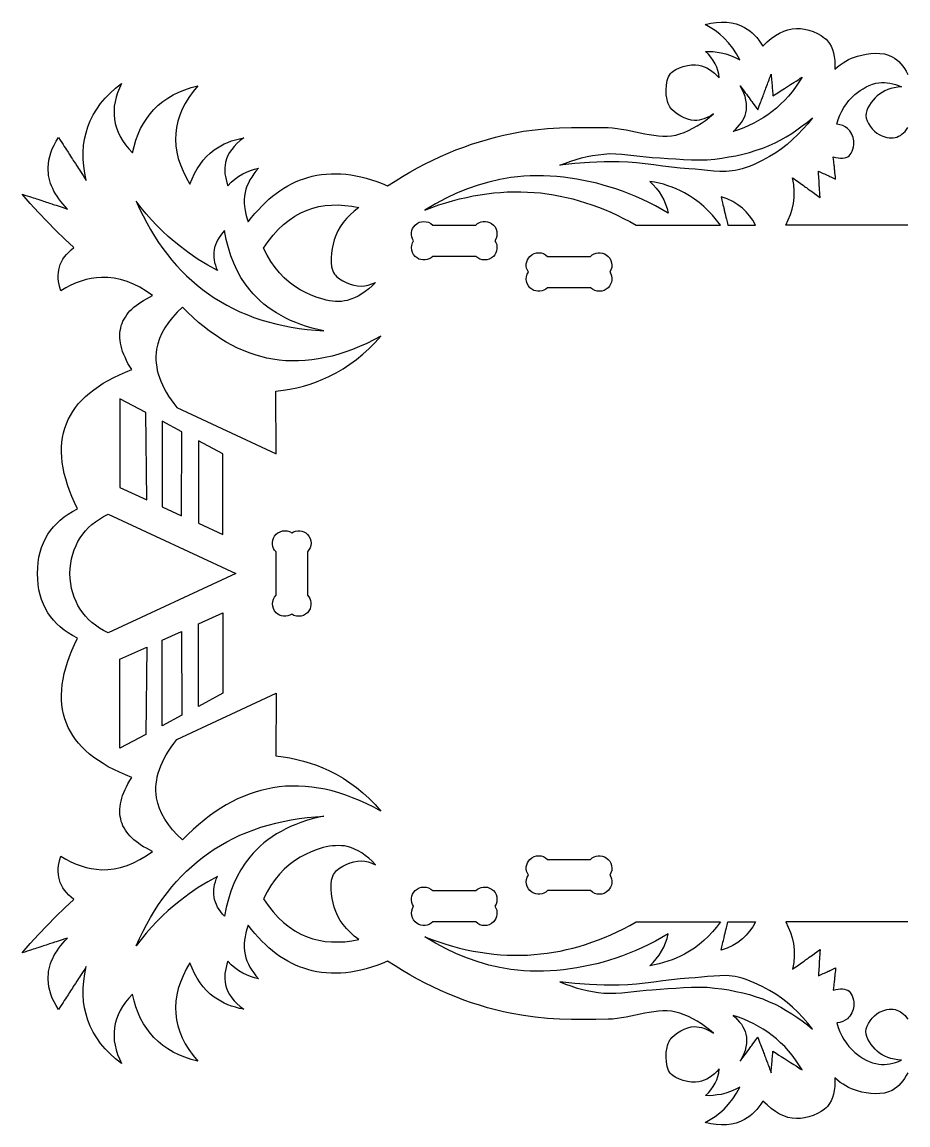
# Model space of a CAD drawing. Header units: millimetres. Extents: x 189 to 581, y 67 to 416.
# Drawn here: x 303.4 to 388.2, y 188.2 to 293.8 of the extents above; entities that cross this region are included whole.
import ezdxf

# ---------------------------------------------------------------- set-up
doc = ezdxf.new("R2010")
doc.units = ezdxf.units.MM
doc.layers.get('0').update_dxf_attribs({"linetype": 'CONTINUOUS', "true_color": 0xffffff})

msp = doc.modelspace()

# ---------------------------------------------------------------- linework, layer by layer
at = {"linetype": 'CONTINUOUS', "true_color": 0xffffff}
for points in [[(388.22, 193.16), (388.06, 192.88), (387.9, 192.61), (387.73, 192.37), (387.54, 192.15), (387.35, 191.95), (387.15, 191.77), (386.93, 191.61), (386.71, 191.47), (386.36, 191.32), (385.96, 191.21), (385.54, 191.16), (385.1, 191.14), (384.66, 191.17), (384.22, 191.23), (383.79, 191.31), (383.39, 191.42), (383.1, 191.51), (382.82, 191.62), (382.54, 191.75), (382.27, 191.9), (382, 192.06), (381.74, 192.24), (381.48, 192.44), (381.22, 192.66), (381.23, 192.23), (381.21, 191.83), (381.16, 191.46), (381.08, 191.1), (380.98, 190.78), (380.85, 190.47), (380.69, 190.2), (380.5, 189.94), (380.38, 189.81), (380.24, 189.68), (379.92, 189.45), (379.55, 189.24), (379.15, 189.07), (378.74, 188.93), (378.32, 188.83), (377.92, 188.78), (377.54, 188.76), (377.13, 188.8), (376.72, 188.88), (376.32, 189.02), (375.92, 189.2), (375.52, 189.44), (375.12, 189.73), (374.73, 190.07), (374.33, 190.45), (374.14, 190.16), (373.95, 189.89), (373.74, 189.64), (373.52, 189.41), (373.3, 189.2), (373.06, 189), (372.82, 188.83), (372.57, 188.68), (372.17, 188.48), (371.75, 188.33), (371.3, 188.23), (370.84, 188.17), (370.36, 188.16), (369.85, 188.19), (369.33, 188.26), (368.78, 188.39), (369.28, 188.67), (369.75, 188.98), (370.2, 189.31), (370.61, 189.68), (371.04, 190.15), (371.43, 190.65), (371.79, 191.19), (372.1, 191.77), (371.67, 191.55), (371.22, 191.36), (370.77, 191.21), (370.31, 191.09), (369.94, 191.03), (369.57, 190.98), (369.2, 190.96), (368.81, 190.97), (369.1, 191.24), (369.35, 191.53), (369.57, 191.83), (369.76, 192.16), (369.9, 192.47), (370.01, 192.81), (370.09, 193.15), (370.14, 193.52), (369.91, 193.27), (369.68, 193.05), (369.44, 192.86), (369.2, 192.7), (368.95, 192.56), (368.71, 192.44), (368.45, 192.36), (368.2, 192.29), (367.86, 192.26), (367.48, 192.27), (367.09, 192.32), (366.7, 192.41), (366.33, 192.54), (365.99, 192.7), (365.83, 192.79), (365.7, 192.89), (365.58, 192.99), (365.47, 193.1), (365.38, 193.23), (365.29, 193.39), (365.22, 193.57), (365.16, 193.77), (365.08, 194.2), (365.05, 194.66), (365.07, 195.12), (365.14, 195.57), (365.19, 195.78), (365.26, 195.97), (365.33, 196.14), (365.42, 196.3), (365.51, 196.42), (365.61, 196.54), (365.85, 196.77), (366.13, 196.98), (366.45, 197.18), (366.78, 197.34), (367.12, 197.47), (367.45, 197.55), (367.77, 197.58), (367.99, 197.57), (368.22, 197.54), (368.44, 197.49), (368.67, 197.42), (368.9, 197.33), (369.13, 197.22), (369.36, 197.09), (369.59, 196.94), (369.21, 197.27), (368.82, 197.57), (368.43, 197.85), (368.02, 198.11), (367.62, 198.34), (367.2, 198.54), (366.79, 198.72), (366.36, 198.88), (365.97, 198.98), (365.56, 199.05), (365.15, 199.08), (364.73, 199.08), (364.31, 199.06), (363.87, 199.01), (363.44, 198.94), (363, 198.86), (362.12, 198.67), (361.24, 198.49), (360.79, 198.41), (360.36, 198.35), (359.92, 198.3), (359.49, 198.28), (358.33, 198.25), (357.17, 198.25), (356, 198.26), (354.84, 198.3), (353.68, 198.37), (352.52, 198.48), (351.38, 198.63), (350.26, 198.83), (349.48, 199), (348.71, 199.19), (347.94, 199.39), (347.18, 199.62), (346.42, 199.87), (345.66, 200.13), (344.91, 200.42), (344.17, 200.72), (343.43, 201.05), (342.69, 201.39), (341.96, 201.75), (341.24, 202.13), (340.51, 202.53), (339.8, 202.95), (339.08, 203.39), (338.37, 203.85), (337.85, 203.64), (337.33, 203.45), (336.82, 203.27), (336.32, 203.13), (335.82, 203), (335.32, 202.89), (334.84, 202.81), (334.36, 202.75), (333.88, 202.71), (333.41, 202.69), (332.95, 202.7), (332.49, 202.72), (332.04, 202.77), (331.59, 202.84), (331.15, 202.93), (330.72, 203.05), (330.33, 203.17), (329.94, 203.31), (329.55, 203.48), (329.17, 203.66), (328.8, 203.86), (328.43, 204.08), (328.06, 204.31), (327.7, 204.57), (327.35, 204.84), (327, 205.14), (326.66, 205.45), (326.32, 205.78), (325.99, 206.13), (325.66, 206.5), (325.34, 206.89), (325.02, 207.29), (324.89, 206.92), (324.79, 206.56), (324.71, 206.2), (324.66, 205.85), (324.63, 205.5), (324.64, 205.16), (324.67, 204.82), (324.72, 204.49), (324.8, 204.18), (324.9, 203.88), (325.03, 203.58), (325.18, 203.29), (325.35, 203), (325.54, 202.72), (325.76, 202.44), (326.01, 202.17), (325.61, 202.26), (325.23, 202.38), (324.86, 202.53), (324.51, 202.7), (324.12, 202.93), (323.75, 203.2), (323.4, 203.51), (323.07, 203.85), (322.97, 203.55), (322.89, 203.25), (322.83, 202.96), (322.79, 202.68), (322.78, 202.4), (322.78, 202.13), (322.81, 201.86), (322.85, 201.6), (322.95, 201.28), (323.07, 200.96), (323.24, 200.65), (323.44, 200.35), (323.67, 200.06), (323.94, 199.78), (324.25, 199.51), (324.59, 199.25), (324.19, 199.33), (323.8, 199.43), (323.42, 199.55), (323.06, 199.68), (322.71, 199.84), (322.38, 200.01), (322.06, 200.2), (321.76, 200.4), (321.38, 200.7), (321.03, 201.04), (320.7, 201.4), (320.4, 201.79), (320.12, 202.22), (319.87, 202.68), (319.64, 203.17), (319.44, 203.69), (319.08, 203.07), (318.77, 202.45), (318.52, 201.83), (318.32, 201.22), (318.18, 200.62), (318.09, 200.02), (318.05, 199.42), (318.07, 198.83), (318.15, 198.24), (318.28, 197.66), (318.46, 197.08), (318.7, 196.51), (318.99, 195.94), (319.33, 195.38), (319.73, 194.82), (320.18, 194.26), (319.54, 194.43), (318.94, 194.64), (318.37, 194.87), (317.83, 195.14), (317.32, 195.44), (316.84, 195.77), (316.4, 196.14), (315.99, 196.53), (315.62, 196.95), (315.29, 197.39), (314.98, 197.86), (314.71, 198.37), (314.47, 198.9), (314.26, 199.47), (314.08, 200.06), (313.93, 200.69), (313.57, 200.3), (313.26, 199.91), (312.98, 199.52), (312.75, 199.12), (312.55, 198.71), (312.39, 198.3), (312.27, 197.88), (312.2, 197.46), (312.16, 197.05), (312.16, 196.63), (312.19, 196.21), (312.26, 195.79), (312.36, 195.36), (312.5, 194.92), (312.68, 194.48), (312.89, 194.03), (312.31, 194.49), (311.79, 194.97), (311.31, 195.46), (310.88, 195.97), (310.51, 196.5), (310.17, 197.04), (309.89, 197.61), (309.66, 198.19), (309.48, 198.77), (309.34, 199.37), (309.25, 199.99), (309.21, 200.63), (309.21, 201.28), (309.26, 201.95), (309.36, 202.64), (309.5, 203.34), (309.35, 203.09), (309.2, 202.87), (309.07, 202.67), (308.95, 202.49), (308.85, 202.32), (308.75, 202.18), (308.67, 202.04), (308.59, 201.92), (308.46, 201.72), (308.35, 201.56), (308.26, 201.41), (308.18, 201.28), (308.09, 201.15), (308, 201.01), (307.89, 200.84), (307.76, 200.64), (307.69, 200.52), (307.6, 200.39), (307.51, 200.24), (307.4, 200.08), (307.28, 199.89), (307.15, 199.69), (307.01, 199.47), (306.85, 199.22), (306.62, 199.59), (306.42, 199.95), (306.25, 200.32), (306.12, 200.68), (306, 201.04), (305.92, 201.4), (305.87, 201.75), (305.85, 202.11), (305.85, 202.36), (305.87, 202.61), (305.9, 202.87), (305.95, 203.12), (306.01, 203.37), (306.09, 203.62), (306.18, 203.87), (306.29, 204.11), (306.41, 204.36), (306.55, 204.61), (306.71, 204.85), (306.87, 205.1), (307.06, 205.34), (307.25, 205.59), (307.47, 205.83), (307.7, 206.07), (307.44, 205.99), (307.2, 205.91), (306.99, 205.84), (306.8, 205.78), (306.62, 205.72), (306.47, 205.67), (306.33, 205.62), (306.2, 205.58), (305.99, 205.51), (305.81, 205.45), (305.66, 205.4), (305.52, 205.36), (305.39, 205.31), (305.24, 205.26), (305.06, 205.21), (304.85, 205.14), (304.72, 205.09), (304.58, 205.05), (304.42, 205), (304.25, 204.94), (304.06, 204.88), (303.85, 204.81), (303.61, 204.73), (303.35, 204.65), (304.13, 205.54), (304.93, 206.42), (305.75, 207.28), (306.58, 208.12), (307.44, 208.95), (308.31, 209.76), (308.05, 209.97), (307.82, 210.19), (307.61, 210.42), (307.42, 210.65), (307.26, 210.89), (307.13, 211.13), (307.01, 211.39), (306.93, 211.65), (306.86, 211.91), (306.83, 212.17), (306.81, 212.45), (306.82, 212.73), (306.85, 213.01), (306.9, 213.31), (306.97, 213.61), (307.07, 213.92), (307.56, 213.63), (308.04, 213.37), (308.53, 213.16), (309.01, 212.98), (309.5, 212.83), (309.98, 212.73), (310.47, 212.66), (310.95, 212.62), (311.57, 212.63), (312.18, 212.7), (312.79, 212.83), (313.41, 213.02), (314.02, 213.27), (314.63, 213.58), (315.24, 213.94), (315.85, 214.37), (315.55, 214.52), (315.27, 214.67), (315, 214.82), (314.74, 214.98), (314.5, 215.15), (314.28, 215.32), (314.07, 215.49), (313.87, 215.67), (313.69, 215.85), (313.53, 216.04), (313.38, 216.23), (313.25, 216.42), (313.13, 216.62), (313.02, 216.83), (312.93, 217.04), (312.86, 217.25), (312.8, 217.48), (312.76, 217.71), (312.73, 217.94), (312.72, 218.19), (312.72, 218.43), (312.74, 218.68), (312.78, 218.94), (312.84, 219.2), (312.91, 219.46), (312.99, 219.73), (313.1, 220.01), (313.22, 220.29), (313.35, 220.57), (313.5, 220.86), (313.67, 221.16), (313.86, 221.46), (313.25, 221.7), (312.68, 221.95), (312.13, 222.22), (311.61, 222.49), (311.12, 222.78), (310.66, 223.07), (310.22, 223.38), (309.82, 223.7), (309.44, 224.03), (309.09, 224.38), (308.77, 224.73), (308.48, 225.09), (308.22, 225.47), (307.98, 225.86), (307.78, 226.25), (307.6, 226.66), (307.45, 227.09), (307.33, 227.52), (307.23, 227.97), (307.17, 228.43), (307.13, 228.89), (307.13, 229.38), (307.15, 229.87), (307.2, 230.37), (307.28, 230.88), (307.39, 231.41), (307.53, 231.95), (307.7, 232.5), (307.89, 233.06), (308.12, 233.63), (308.37, 234.21), (308.65, 234.8), (308.2, 235.05), (307.77, 235.31), (307.38, 235.58), (307.01, 235.88), (306.67, 236.19), (306.36, 236.52), (306.08, 236.87), (305.83, 237.24), (305.59, 237.64), (305.39, 238.06), (305.22, 238.51), (305.08, 238.97), (304.97, 239.45), (304.89, 239.94), (304.85, 240.46), (304.83, 241), (304.85, 241.54), (304.89, 242.06), (304.97, 242.56), (305.08, 243.04), (305.22, 243.5), (305.39, 243.94), (305.59, 244.36), (305.83, 244.76), (306.08, 245.13), (306.36, 245.48), (306.67, 245.81), (307.01, 246.13), (307.38, 246.42), (307.77, 246.7), (308.2, 246.96), (308.65, 247.2), (308.37, 247.8), (308.12, 248.38), (307.89, 248.95), (307.7, 249.51), (307.53, 250.06), (307.39, 250.59), (307.28, 251.12), (307.2, 251.63), (307.15, 252.14), (307.13, 252.63), (307.13, 253.11), (307.17, 253.58), (307.23, 254.04), (307.33, 254.48), (307.45, 254.92), (307.6, 255.34), (307.78, 255.75), (307.98, 256.15), (308.22, 256.54), (308.48, 256.91), (308.77, 257.28), (309.09, 257.63), (309.44, 257.97), (309.82, 258.3), (310.22, 258.62), (310.66, 258.93), (311.12, 259.23), (311.61, 259.51), (312.13, 259.79), (312.68, 260.05), (313.25, 260.31), (313.86, 260.55), (313.67, 260.85), (313.5, 261.14), (313.35, 261.43), (313.22, 261.72), (313.1, 262), (312.99, 262.27), (312.91, 262.54), (312.84, 262.81), (312.78, 263.07), (312.74, 263.32), (312.72, 263.57), (312.72, 263.82), (312.73, 264.06), (312.76, 264.3), (312.8, 264.53), (312.86, 264.76), (312.93, 264.97), (313.02, 265.18), (313.13, 265.38), (313.25, 265.58), (313.38, 265.78), (313.53, 265.97), (313.69, 266.16), (313.87, 266.34), (314.07, 266.52), (314.28, 266.69), (314.5, 266.86), (314.74, 267.02), (315, 267.18), (315.27, 267.34), (315.55, 267.49), (315.85, 267.64), (315.24, 268.06), (314.63, 268.43), (314.02, 268.74), (313.41, 268.98), (312.79, 269.17), (312.18, 269.3), (311.57, 269.37), (310.95, 269.38), (310.47, 269.35), (309.98, 269.28), (309.5, 269.17), (309.01, 269.03), (308.53, 268.85), (308.04, 268.63), (307.56, 268.38), (307.07, 268.09), (306.97, 268.4), (306.9, 268.7), (306.85, 268.99), (306.82, 269.28), (306.81, 269.56), (306.83, 269.83), (306.86, 270.1), (306.93, 270.36), (307.01, 270.62), (307.13, 270.87), (307.26, 271.12), (307.42, 271.36), (307.61, 271.59), (307.82, 271.81), (308.05, 272.03), (308.31, 272.24), (307.44, 273.05), (306.58, 273.88), (305.75, 274.73), (304.93, 275.59), (304.13, 276.46), (303.35, 277.36), (303.61, 277.27), (303.85, 277.2), (304.06, 277.13), (304.25, 277.06), (304.42, 277.01), (304.58, 276.96), (304.72, 276.91), (304.85, 276.87), (305.06, 276.8), (305.24, 276.74), (305.39, 276.69), (305.52, 276.65), (305.66, 276.6), (305.81, 276.55), (305.99, 276.49), (306.2, 276.42), (306.33, 276.38), (306.47, 276.34), (306.62, 276.29), (306.8, 276.23), (306.99, 276.17), (307.2, 276.1), (307.44, 276.02), (307.7, 275.93), (307.47, 276.18), (307.25, 276.42), (307.06, 276.66), (306.87, 276.91), (306.71, 277.15), (306.55, 277.4), (306.41, 277.64), (306.29, 277.89), (306.18, 278.14), (306.09, 278.39), (306.01, 278.64), (305.95, 278.89), (305.9, 279.14), (305.87, 279.39), (305.85, 279.64), (305.85, 279.9), (305.87, 280.25), (305.92, 280.61), (306, 280.97), (306.12, 281.33), (306.25, 281.69), (306.42, 282.05), (306.62, 282.42), (306.85, 282.78), (307.01, 282.54), (307.15, 282.31), (307.28, 282.11), (307.4, 281.93), (307.51, 281.76), (307.6, 281.62), (307.69, 281.48), (307.76, 281.37), (307.89, 281.16), (308, 281), (308.09, 280.85), (308.18, 280.72), (308.26, 280.59), (308.35, 280.45), (308.46, 280.28), (308.59, 280.08), (308.67, 279.96), (308.75, 279.83), (308.85, 279.68), (308.95, 279.52), (309.07, 279.34), (309.2, 279.13), (309.34, 278.91), (309.5, 278.67), (309.36, 279.37), (309.26, 280.05), (309.21, 280.72), (309.21, 281.38), (309.25, 282.01), (309.34, 282.63), (309.48, 283.23), (309.66, 283.82), (309.89, 284.4), (310.17, 284.96), (310.51, 285.51), (310.88, 286.03), (311.31, 286.55), (311.79, 287.04), (312.31, 287.51), (312.89, 287.97), (312.68, 287.53), (312.5, 287.08), (312.36, 286.65), (312.26, 286.22), (312.19, 285.79), (312.16, 285.37), (312.16, 284.96), (312.2, 284.55), (312.27, 284.13), (312.39, 283.71), (312.55, 283.29), (312.75, 282.89), (312.98, 282.49), (313.26, 282.09), (313.57, 281.7), (313.93, 281.32), (314.08, 281.94), (314.26, 282.54), (314.47, 283.1), (314.71, 283.64), (314.98, 284.14), (315.29, 284.62), (315.62, 285.06), (315.99, 285.47), (316.4, 285.87), (316.84, 286.23), (317.32, 286.56), (317.83, 286.86), (318.37, 287.13), (318.94, 287.37), (319.54, 287.57), (320.18, 287.74), (319.73, 287.19), (319.33, 286.63), (318.99, 286.06), (318.7, 285.5), (318.46, 284.92), (318.28, 284.35), (318.15, 283.76), (318.07, 283.18), (318.05, 282.59), (318.09, 281.99), (318.18, 281.39), (318.32, 280.78), (318.52, 280.17), (318.77, 279.56), (319.08, 278.94), (319.44, 278.32), (319.64, 278.84), (319.87, 279.33), (320.12, 279.79), (320.4, 280.21), (320.7, 280.61), (321.03, 280.97), (321.38, 281.3), (321.76, 281.6), (322.06, 281.81), (322.38, 282), (322.71, 282.17), (323.06, 282.32), (323.42, 282.46), (323.8, 282.57), (324.19, 282.67), (324.59, 282.75), (324.25, 282.49), (323.94, 282.22), (323.67, 281.94), (323.44, 281.65), (323.24, 281.36), (323.07, 281.05), (322.95, 280.73), (322.85, 280.4), (322.81, 280.14), (322.78, 279.87), (322.78, 279.6), (322.79, 279.32), (322.83, 279.04), (322.89, 278.75), (322.97, 278.46), (323.07, 278.16), (323.4, 278.5), (323.75, 278.8), (324.12, 279.07), (324.51, 279.31), (324.86, 279.48), (325.23, 279.63), (325.61, 279.75), (326.01, 279.84), (325.76, 279.57), (325.54, 279.29), (325.35, 279), (325.18, 278.72), (325.03, 278.42), (324.9, 278.13), (324.8, 277.82), (324.72, 277.52), (324.67, 277.18), (324.64, 276.85), (324.63, 276.5), (324.66, 276.16), (324.71, 275.8), (324.79, 275.44), (324.89, 275.08), (325.02, 274.71), (325.34, 275.12), (325.66, 275.5), (325.99, 275.87), (326.32, 276.22), (326.66, 276.55), (327, 276.87), (327.35, 277.16), (327.7, 277.43), (328.06, 277.69), (328.43, 277.93), (328.8, 278.15), (329.17, 278.35), (329.55, 278.53), (329.94, 278.69), (330.33, 278.83), (330.72, 278.96), (331.15, 279.07), (331.59, 279.17), (332.04, 279.24), (332.49, 279.28), (332.95, 279.31), (333.41, 279.31), (333.88, 279.3), (334.36, 279.26), (334.84, 279.2), (335.32, 279.11), (335.82, 279.01), (336.32, 278.88), (336.82, 278.73), (337.33, 278.56), (337.85, 278.37), (338.37, 278.15), (339.08, 278.61), (339.8, 279.05), (340.51, 279.47), (341.24, 279.87), (341.96, 280.25), (342.69, 280.62), (343.43, 280.96), (344.17, 281.28), (344.91, 281.59), (345.66, 281.87), (346.42, 282.14), (347.18, 282.38), (347.94, 282.61), (348.71, 282.82), (349.48, 283.01), (350.26, 283.18), (351.38, 283.38), (352.52, 283.53), (353.68, 283.64), (354.84, 283.71), (356, 283.75), (357.17, 283.76), (358.33, 283.75), (359.49, 283.73), (359.92, 283.71), (360.36, 283.66), (360.79, 283.59), (361.24, 283.51), (362.12, 283.33), (363, 283.15), (363.44, 283.07), (363.87, 283), (364.31, 282.95), (364.73, 282.92), (365.15, 282.92), (365.56, 282.95), (365.97, 283.02), (366.36, 283.13), (366.79, 283.28), (367.2, 283.46), (367.62, 283.67), (368.02, 283.9), (368.43, 284.15), (368.82, 284.43), (369.21, 284.74), (369.59, 285.07), (369.36, 284.91), (369.13, 284.78), (368.9, 284.67), (368.67, 284.58), (368.44, 284.51), (368.22, 284.46), (367.99, 284.43), (367.77, 284.42), (367.45, 284.45), (367.12, 284.54), (366.78, 284.66), (366.45, 284.83), (366.13, 285.02), (365.85, 285.24), (365.61, 285.47), (365.51, 285.59), (365.42, 285.71), (365.33, 285.86), (365.26, 286.04), (365.19, 286.23), (365.14, 286.44), (365.07, 286.88), (365.05, 287.35), (365.08, 287.81), (365.16, 288.24), (365.22, 288.43), (365.29, 288.61), (365.38, 288.77), (365.47, 288.91), (365.58, 289.02), (365.7, 289.12), (365.83, 289.21), (365.99, 289.3), (366.33, 289.46), (366.7, 289.59), (367.09, 289.68), (367.48, 289.74), (367.86, 289.75), (368.2, 289.71), (368.45, 289.65), (368.71, 289.56), (368.95, 289.45), (369.2, 289.31), (369.44, 289.14), (369.68, 288.95), (369.91, 288.73), (370.14, 288.49), (370.09, 288.85), (370.01, 289.2), (369.9, 289.53), (369.76, 289.85), (369.57, 290.17), (369.35, 290.48), (369.1, 290.77), (368.81, 291.04), (369.2, 291.04), (369.57, 291.02), (369.94, 290.98), (370.31, 290.91), (370.77, 290.8), (371.22, 290.65), (371.67, 290.46), (372.1, 290.23), (371.79, 290.82), (371.43, 291.36), (371.04, 291.86), (370.61, 292.32), (370.2, 292.69), (369.75, 293.03), (369.28, 293.34), (368.78, 293.62), (369.33, 293.74), (369.85, 293.82), (370.36, 293.85), (370.84, 293.83), (371.3, 293.78), (371.75, 293.67), (372.17, 293.52), (372.57, 293.33), (372.82, 293.17), (373.06, 293), (373.3, 292.81), (373.52, 292.6), (373.74, 292.36), (373.95, 292.11), (374.14, 291.84), (374.33, 291.55), (374.73, 291.94), (375.12, 292.28), (375.52, 292.56), (375.92, 292.8), (376.32, 292.99), (376.72, 293.12), (377.13, 293.21), (377.54, 293.24), (377.92, 293.23), (378.32, 293.17), (378.74, 293.07), (379.15, 292.94), (379.55, 292.76), (379.92, 292.56), (380.24, 292.32), (380.38, 292.2), (380.5, 292.06), (380.69, 291.81), (380.85, 291.53), (380.98, 291.23), (381.08, 290.9), (381.16, 290.55), (381.21, 290.17), (381.23, 289.77), (381.22, 289.35), (381.48, 289.56), (381.74, 289.76), (382, 289.94), (382.27, 290.11), (382.54, 290.25), (382.82, 290.38), (383.1, 290.49), (383.39, 290.59), (383.79, 290.69), (384.22, 290.78), (384.66, 290.84), (385.1, 290.86), (385.54, 290.85), (385.96, 290.79), (386.36, 290.69), (386.71, 290.53), (386.93, 290.39), (387.15, 290.24), (387.35, 290.06), (387.54, 289.86), (387.73, 289.63), (387.9, 289.39), (388.06, 289.13), (388.22, 288.84)], [(372.16, 287.73), (372.35, 287.47), (372.51, 287.26), (372.64, 287.08), (372.74, 286.94), (372.82, 286.83), (372.89, 286.74), (373, 286.58), (373.11, 286.43), (373.18, 286.34), (373.26, 286.23), (373.36, 286.08), (373.49, 285.91), (373.64, 285.7), (373.83, 285.43), (373.91, 285.64), (373.98, 285.82), (374.04, 285.99), (374.1, 286.14), (374.15, 286.28), (374.2, 286.4), (374.27, 286.61), (374.34, 286.78), (374.39, 286.92), (374.43, 287.04), (374.47, 287.15), (374.51, 287.26), (374.56, 287.38), (374.61, 287.52), (374.67, 287.69), (374.75, 287.9), (374.8, 288.02), (374.85, 288.16), (374.91, 288.31), (374.97, 288.48), (375.04, 288.66), (375.11, 288.87), (375.13, 288.63), (375.15, 288.43), (375.16, 288.27), (375.17, 288.15), (375.18, 288.04), (375.19, 287.96), (375.2, 287.82), (375.21, 287.68), (375.21, 287.59), (375.22, 287.49), (375.23, 287.36), (375.25, 287.2), (375.26, 287.01), (375.28, 286.77), (375.45, 286.88), (375.6, 286.97), (375.86, 287.14), (376.07, 287.28), (376.24, 287.39), (376.38, 287.48), (376.49, 287.55), (376.59, 287.61), (376.68, 287.67), (376.77, 287.73), (376.87, 287.79), (376.98, 287.86), (377.12, 287.95), (377.29, 288.06), (377.5, 288.2), (377.76, 288.36), (377.91, 288.46), (378.08, 288.57), (377.78, 288.08), (377.46, 287.62), (377.13, 287.17), (376.77, 286.75), (376.41, 286.35), (376.02, 285.97), (375.62, 285.61), (375.21, 285.27), (374.79, 284.96), (374.36, 284.67), (373.91, 284.41), (373.45, 284.16), (372.98, 283.93), (372.49, 283.72), (371.98, 283.53), (371.46, 283.36), (371.69, 283.56), (371.9, 283.77), (372.09, 283.99), (372.26, 284.21), (372.4, 284.44), (372.52, 284.66), (372.61, 284.9), (372.68, 285.14), (372.74, 285.44), (372.76, 285.74), (372.75, 286.06), (372.7, 286.38), (372.62, 286.71), (372.5, 287.04), (372.35, 287.38), (372.16, 287.73), (372.16, 287.73), (372.16, 287.73)], [(388.22, 274.39), (376.51, 274.39), (376.76, 274.9), (376.97, 275.41), (377.13, 275.93), (377.24, 276.45), (377.31, 277.05), (377.33, 277.67), (377.28, 278.29), (377.17, 278.92), (377.33, 278.81), (377.47, 278.71), (377.72, 278.53), (377.92, 278.39), (378.08, 278.27), (378.21, 278.18), (378.31, 278.1), (378.4, 278.04), (378.49, 277.98), (378.57, 277.92), (378.66, 277.85), (378.77, 277.77), (378.9, 277.68), (379.06, 277.57), (379.26, 277.42), (379.5, 277.25), (379.64, 277.14), (379.8, 277.03), (379.78, 277.32), (379.77, 277.56), (379.76, 277.75), (379.75, 277.9), (379.74, 278.03), (379.73, 278.13), (379.72, 278.3), (379.71, 278.47), (379.71, 278.57), (379.7, 278.69), (379.69, 278.85), (379.68, 279.04), (379.66, 279.28), (379.64, 279.57), (379.83, 279.48), (379.98, 279.41), (380.11, 279.35), (380.21, 279.3), (380.29, 279.26), (380.36, 279.23), (380.47, 279.18), (380.58, 279.13), (380.64, 279.1), (380.73, 279.06), (380.83, 279.01), (380.95, 278.95), (381.1, 278.88), (381.29, 278.79), (381.27, 279.03), (381.25, 279.23), (381.23, 279.39), (381.22, 279.52), (381.2, 279.63), (381.19, 279.72), (381.18, 279.86), (381.17, 280), (381.16, 280.09), (381.15, 280.19), (381.13, 280.32), (381.11, 280.48), (381.09, 280.68), (381.07, 280.93), (381.32, 280.87), (381.55, 280.83), (381.76, 280.81), (381.96, 280.81), (382.14, 280.84), (382.3, 280.88), (382.45, 280.95), (382.58, 281.04), (382.69, 281.15), (382.79, 281.3), (382.88, 281.48), (382.94, 281.67), (382.99, 281.88), (383.02, 282.08), (383.03, 282.28), (383.03, 282.46), (383, 282.62), (382.96, 282.79), (382.9, 282.95), (382.83, 283.12), (382.75, 283.27), (382.65, 283.42), (382.54, 283.55), (382.43, 283.66), (382.21, 283.81), (381.97, 283.93), (381.7, 284.01), (381.4, 284.06), (381.54, 284.5), (381.7, 284.92), (381.89, 285.31), (382.09, 285.67), (382.32, 286.01), (382.57, 286.33), (382.84, 286.63), (383.13, 286.9), (383.38, 287.09), (383.64, 287.28), (383.92, 287.46), (384.21, 287.63), (384.51, 287.77), (384.82, 287.89), (385.13, 287.98), (385.43, 288.03), (385.69, 288.05), (385.96, 288.05), (386.22, 288.03), (386.49, 287.99), (386.77, 287.93), (387.04, 287.85), (387.32, 287.76), (387.6, 287.64), (387.24, 287.61), (386.91, 287.55), (386.59, 287.47), (386.29, 287.38), (386, 287.26), (385.74, 287.11), (385.49, 286.95), (385.26, 286.77), (385.07, 286.58), (384.88, 286.37), (384.7, 286.14), (384.53, 285.89), (384.39, 285.63), (384.28, 285.38), (384.21, 285.13), (384.19, 284.89), (384.22, 284.65), (384.31, 284.39), (384.44, 284.12), (384.61, 283.86), (384.8, 283.62), (385.01, 283.4), (385.24, 283.21), (385.47, 283.06), (385.64, 282.98), (385.82, 282.9), (386.01, 282.84), (386.21, 282.79), (386.42, 282.76), (386.62, 282.74), (386.81, 282.75), (386.99, 282.78), (387.16, 282.83), (387.32, 282.9), (387.49, 282.99), (387.64, 283.1), (387.79, 283.23), (387.94, 283.37), (388.08, 283.54), (388.22, 283.73)], [(379.08, 284.68), (378.63, 284.11), (378.16, 283.57), (377.68, 283.06), (377.17, 282.58), (376.65, 282.13), (376.11, 281.71), (375.55, 281.32), (374.96, 280.96), (374.24, 280.57), (373.49, 280.21), (373.11, 280.05), (372.72, 279.91), (372.33, 279.78), (371.94, 279.68), (371.66, 279.62), (371.38, 279.58), (370.8, 279.54), (370.21, 279.54), (369.62, 279.57), (369.03, 279.63), (368.43, 279.69), (367.83, 279.75), (367.24, 279.79), (366.4, 279.85), (365.57, 279.94), (364.73, 280.04), (363.89, 280.16), (363.05, 280.26), (362.22, 280.36), (361.38, 280.42), (360.54, 280.46), (359.13, 280.45), (357.71, 280.4), (356.3, 280.29), (354.88, 280.14), (355.4, 280.34), (355.92, 280.53), (356.44, 280.69), (356.96, 280.83), (357.49, 280.96), (358.01, 281.06), (358.54, 281.14), (359.07, 281.2), (359.65, 281.24), (360.22, 281.23), (360.8, 281.19), (361.39, 281.13), (362.55, 280.99), (363.14, 280.93), (363.72, 280.88), (364.47, 280.84), (365.22, 280.78), (365.98, 280.73), (366.73, 280.68), (367.49, 280.65), (368.24, 280.64), (368.99, 280.66), (369.73, 280.72), (370.39, 280.81), (371.06, 280.92), (371.72, 281.04), (372.39, 281.19), (373.04, 281.36), (373.69, 281.56), (374.32, 281.78), (374.94, 282.03), (375.49, 282.29), (376.03, 282.56), (376.56, 282.86), (377.08, 283.18), (377.59, 283.52), (378.1, 283.89), (378.59, 284.27), (379.08, 284.68), (379.08, 284.68), (379.08, 284.68)], [(363.49, 278.58), (363.82, 278.26), (364.11, 277.92), (364.38, 277.57), (364.61, 277.19), (364.82, 276.8), (365, 276.39), (365.14, 275.97), (365.26, 275.52), (364.65, 275.89), (364.03, 276.23), (363.41, 276.55), (362.78, 276.85), (362.15, 277.14), (361.51, 277.4), (360.87, 277.64), (360.22, 277.87), (359.02, 278.23), (358.4, 278.4), (357.78, 278.54), (357.15, 278.68), (356.51, 278.79), (355.87, 278.89), (355.23, 278.98), (354.59, 279.04), (353.95, 279.09), (353.31, 279.12), (352.68, 279.12), (352.04, 279.11), (351.42, 279.08), (350.8, 279.02), (350.18, 278.95), (349.13, 278.76), (348.08, 278.52), (347.04, 278.22), (346.01, 277.86), (344.98, 277.44), (343.97, 276.96), (342.96, 276.43), (341.95, 275.83), (342.62, 276.08), (343.28, 276.32), (343.94, 276.53), (344.6, 276.72), (345.26, 276.9), (345.92, 277.05), (346.58, 277.19), (347.23, 277.3), (347.88, 277.4), (348.54, 277.48), (349.19, 277.53), (349.83, 277.57), (350.48, 277.59), (351.13, 277.59), (351.77, 277.56), (352.41, 277.52), (353.03, 277.47), (353.65, 277.39), (354.27, 277.29), (354.89, 277.18), (355.5, 277.05), (356.12, 276.9), (356.73, 276.73), (357.34, 276.54), (357.95, 276.34), (358.56, 276.12), (359.16, 275.88), (359.77, 275.62), (360.37, 275.34), (360.98, 275.04), (361.58, 274.73), (362.18, 274.39), (370.25, 274.39), (369.88, 274.88), (369.49, 275.34), (369.08, 275.77), (368.66, 276.17), (368.22, 276.55), (367.77, 276.89), (367.29, 277.2), (366.8, 277.49), (366.42, 277.68), (366.03, 277.86), (365.63, 278.02), (365.22, 278.17), (364.8, 278.3), (364.38, 278.41), (363.94, 278.51), (363.49, 278.58), (363.49, 278.58), (363.49, 278.58)], [(370.32, 277.1), (370.36, 276.94), (370.39, 276.79), (370.45, 276.54), (370.5, 276.33), (370.54, 276.17), (370.57, 276.03), (370.6, 275.92), (370.62, 275.83), (370.64, 275.74), (370.66, 275.66), (370.68, 275.57), (370.71, 275.46), (370.74, 275.32), (370.78, 275.16), (370.83, 274.95), (370.89, 274.7), (370.93, 274.55), (370.96, 274.39), (373.61, 274.39), (373.35, 274.85), (373.05, 275.28), (372.73, 275.66), (372.37, 276.01), (371.92, 276.35), (371.43, 276.65), (370.89, 276.9), (370.32, 277.1), (370.32, 277.1), (370.32, 277.1)], [(322.76, 273.86), (322.56, 273.64), (322.38, 273.42), (322.22, 273.19), (322.08, 272.96), (321.97, 272.73), (321.87, 272.5), (321.8, 272.26), (321.75, 272.01), (321.72, 271.78), (321.71, 271.54), (321.72, 271.29), (321.75, 271.05), (321.8, 270.8), (321.87, 270.54), (321.96, 270.29), (322.07, 270.03), (321.14, 270.55), (320.23, 271.11), (319.36, 271.7), (318.52, 272.33), (317.93, 272.81), (317.36, 273.31), (316.81, 273.82), (316.27, 274.35), (315.75, 274.9), (315.24, 275.47), (314.75, 276.06), (314.27, 276.67), (314.6, 275.96), (314.94, 275.27), (315.29, 274.61), (315.66, 273.96), (316.04, 273.33), (316.43, 272.73), (316.84, 272.14), (317.27, 271.58), (317.71, 271.03), (318.16, 270.51), (318.63, 270.01), (319.12, 269.53), (319.61, 269.07), (320.13, 268.63), (320.65, 268.21), (321.2, 267.81), (321.77, 267.42), (322.36, 267.06), (322.97, 266.71), (323.59, 266.39), (324.23, 266.09), (324.88, 265.81), (325.55, 265.55), (326.24, 265.32), (326.94, 265.11), (327.65, 264.92), (328.38, 264.76), (329.13, 264.61), (329.89, 264.49), (330.67, 264.39), (331.46, 264.31), (332.27, 264.26), (331.7, 264.39), (331.14, 264.53), (330.6, 264.69), (330.07, 264.86), (329.57, 265.05), (329.08, 265.26), (328.61, 265.48), (328.16, 265.72), (327.72, 265.97), (327.3, 266.24), (326.9, 266.52), (326.52, 266.82), (326.15, 267.14), (325.81, 267.47), (325.48, 267.82), (325.16, 268.18), (324.72, 268.76), (324.32, 269.38), (323.96, 270.04), (323.64, 270.73), (323.36, 271.46), (323.12, 272.22), (322.92, 273.02), (322.76, 273.86), (322.76, 273.86), (322.76, 273.86)], [(337.2, 268.9), (336.88, 268.58), (336.56, 268.28), (336.23, 268.02), (335.89, 267.79), (335.55, 267.59), (335.21, 267.42), (334.86, 267.28), (334.5, 267.17), (334.24, 267.12), (333.96, 267.08), (333.68, 267.07), (333.39, 267.08), (333.1, 267.11), (332.8, 267.15), (332.5, 267.21), (332.2, 267.28), (331.61, 267.46), (331.04, 267.68), (330.49, 267.93), (329.98, 268.2), (329.45, 268.53), (328.94, 268.91), (328.47, 269.34), (328.02, 269.81), (327.59, 270.33), (327.2, 270.9), (326.83, 271.51), (326.49, 272.17), (326.93, 272.82), (327.4, 273.42), (327.88, 273.96), (328.39, 274.44), (328.93, 274.87), (329.48, 275.24), (330.06, 275.56), (330.66, 275.82), (331.21, 276.01), (331.79, 276.16), (332.38, 276.26), (333, 276.31), (333.63, 276.32), (334.27, 276.28), (334.94, 276.21), (335.62, 276.08), (335.18, 275.74), (334.79, 275.39), (334.43, 275.02), (334.11, 274.64), (333.83, 274.24), (333.6, 273.83), (333.41, 273.41), (333.25, 272.97), (333.15, 272.58), (333.06, 272.15), (332.99, 271.7), (332.96, 271.25), (332.96, 270.8), (333.01, 270.39), (333.06, 270.2), (333.12, 270.02), (333.19, 269.85), (333.29, 269.7), (333.38, 269.58), (333.49, 269.47), (333.76, 269.25), (334.07, 269.05), (334.41, 268.88), (334.77, 268.73), (335.14, 268.63), (335.5, 268.56), (335.85, 268.55), (336.18, 268.58), (336.52, 268.65), (336.85, 268.76), (337.2, 268.9), (337.2, 268.9), (337.2, 268.9)], [(340.85, 272.89), (340.75, 273.08), (340.69, 273.27), (340.66, 273.47), (340.66, 273.67), (340.7, 273.87), (340.77, 274.06), (340.87, 274.23), (341, 274.39), (341.19, 274.55), (341.4, 274.66), (341.62, 274.72), (341.85, 274.74), (342.07, 274.72), (342.29, 274.66), (342.5, 274.55), (342.69, 274.39), (346.82, 274.39), (346.98, 274.53), (347.16, 274.63), (347.35, 274.7), (347.54, 274.74), (347.74, 274.74), (347.94, 274.71), (348.14, 274.64), (348.32, 274.54), (348.51, 274.39), (348.66, 274.21), (348.76, 274.01), (348.83, 273.79), (348.85, 273.56), (348.83, 273.33), (348.77, 273.11), (348.65, 272.89), (348.75, 272.71), (348.82, 272.52), (348.85, 272.32), (348.85, 272.12), (348.81, 271.92), (348.74, 271.73), (348.64, 271.55), (348.5, 271.39), (348.32, 271.24), (348.11, 271.13), (347.89, 271.07), (347.66, 271.05), (347.44, 271.07), (347.21, 271.13), (347.01, 271.24), (346.82, 271.39), (342.69, 271.39), (342.53, 271.26), (342.35, 271.16), (342.16, 271.09), (341.96, 271.05), (341.76, 271.05), (341.56, 271.08), (341.37, 271.14), (341.19, 271.24), (341, 271.39), (340.85, 271.58), (340.75, 271.78), (340.68, 272), (340.66, 272.23), (340.68, 272.45), (340.74, 272.68), (340.85, 272.89), (340.85, 272.89), (340.85, 272.89)], [(351.86, 269.89), (351.76, 270.08), (351.69, 270.27), (351.66, 270.47), (351.66, 270.67), (351.7, 270.87), (351.77, 271.06), (351.87, 271.23), (352.01, 271.39), (352.19, 271.55), (352.4, 271.66), (352.62, 271.72), (352.85, 271.74), (353.08, 271.72), (353.3, 271.66), (353.5, 271.55), (353.69, 271.39), (357.82, 271.39), (357.98, 271.53), (358.16, 271.63), (358.35, 271.7), (358.55, 271.74), (358.75, 271.74), (358.95, 271.71), (359.14, 271.64), (359.32, 271.54), (359.51, 271.39), (359.66, 271.21), (359.77, 271.01), (359.83, 270.79), (359.86, 270.56), (359.84, 270.33), (359.77, 270.11), (359.66, 269.89), (359.76, 269.71), (359.82, 269.52), (359.85, 269.32), (359.85, 269.12), (359.81, 268.92), (359.74, 268.73), (359.64, 268.55), (359.51, 268.39), (359.32, 268.24), (359.11, 268.13), (358.89, 268.07), (358.67, 268.05), (358.44, 268.07), (358.22, 268.13), (358.01, 268.24), (357.82, 268.39), (353.69, 268.39), (353.53, 268.26), (353.35, 268.16), (353.17, 268.09), (352.97, 268.05), (352.77, 268.05), (352.57, 268.08), (352.37, 268.14), (352.19, 268.24), (352, 268.39), (351.86, 268.58), (351.75, 268.78), (351.68, 269), (351.66, 269.23), (351.68, 269.45), (351.74, 269.68), (351.86, 269.89), (351.86, 269.89), (351.86, 269.89)], [(337.73, 263.76), (337.04, 263.4), (336.37, 263.06), (335.69, 262.76), (335.02, 262.48), (334.36, 262.24), (333.7, 262.02), (333.05, 261.84), (332.4, 261.69), (331.75, 261.56), (331.11, 261.47), (330.48, 261.41), (329.85, 261.37), (329.22, 261.37), (328.6, 261.4), (327.98, 261.46), (327.37, 261.54), (326.8, 261.65), (326.23, 261.79), (325.67, 261.96), (325.11, 262.15), (324.56, 262.37), (324, 262.61), (323.46, 262.88), (322.92, 263.18), (322.38, 263.5), (321.84, 263.86), (321.32, 264.23), (320.79, 264.64), (320.27, 265.07), (319.75, 265.53), (319.24, 266.02), (318.73, 266.53), (318.22, 266.04), (317.77, 265.55), (317.37, 265.06), (317.03, 264.56), (316.75, 264.05), (316.52, 263.53), (316.35, 263.01), (316.24, 262.49), (316.2, 262.16), (316.18, 261.82), (316.18, 261.49), (316.2, 261.15), (316.25, 260.81), (316.31, 260.47), (316.4, 260.13), (316.51, 259.78), (316.64, 259.43), (316.8, 259.08), (316.97, 258.73), (317.17, 258.37), (317.39, 258.01), (317.63, 257.65), (317.89, 257.29), (318.17, 256.92), (327.69, 252.48), (327.67, 258.48), (328.35, 258.57), (329.02, 258.68), (329.67, 258.81), (330.31, 258.97), (330.94, 259.16), (331.55, 259.38), (332.15, 259.62), (332.74, 259.88), (333.43, 260.24), (334.1, 260.63), (334.75, 261.06), (335.38, 261.52), (336, 262.03), (336.59, 262.57), (337.17, 263.15), (337.73, 263.76), (337.73, 263.76), (337.73, 263.76)], [(315.2, 256.43), (312.73, 257.74), (312.73, 249.23), (315.29, 248.07), (315.2, 256.43), (315.2, 256.43), (315.2, 256.43)], [(316.79, 247.39), (318.64, 246.54), (318.65, 254.58), (316.76, 255.6), (316.79, 247.39), (316.79, 247.39), (316.79, 247.39)], [(322.59, 244.75), (322.59, 252.48), (320.25, 253.73), (320.25, 245.82), (322.59, 244.75), (322.59, 244.75), (322.59, 244.75)], [(307.93, 241), (307.96, 241.49), (308.02, 241.97), (308.1, 242.42), (308.21, 242.86), (308.35, 243.28), (308.52, 243.68), (308.71, 244.07), (308.93, 244.43), (309.17, 244.77), (309.44, 245.1), (309.73, 245.4), (310.05, 245.7), (310.4, 245.97), (310.77, 246.22), (311.16, 246.46), (311.59, 246.69), (323.84, 241), (311.59, 235.32), (311.16, 235.54), (310.77, 235.78), (310.4, 236.04), (310.05, 236.31), (309.73, 236.6), (309.44, 236.91), (309.17, 237.23), (308.93, 237.57), (308.71, 237.94), (308.52, 238.32), (308.35, 238.72), (308.21, 239.15), (308.1, 239.58), (308.02, 240.04), (307.96, 240.51), (307.93, 241), (307.93, 241), (307.93, 241)], [(329.19, 237.1), (329.01, 237), (328.81, 236.94), (328.61, 236.91), (328.41, 236.91), (328.21, 236.95), (328.03, 237.02), (327.85, 237.12), (327.69, 237.25), (327.54, 237.44), (327.43, 237.65), (327.36, 237.87), (327.34, 238.09), (327.36, 238.32), (327.43, 238.54), (327.54, 238.75), (327.69, 238.94), (327.69, 243.07), (327.55, 243.23), (327.45, 243.41), (327.38, 243.59), (327.34, 243.79), (327.34, 243.99), (327.37, 244.19), (327.44, 244.39), (327.54, 244.57), (327.69, 244.76), (327.87, 244.9), (328.08, 245.01), (328.29, 245.08), (328.52, 245.1), (328.75, 245.08), (328.97, 245.02), (329.19, 244.9), (329.37, 245), (329.56, 245.07), (329.76, 245.1), (329.96, 245.1), (330.16, 245.06), (330.35, 244.99), (330.53, 244.89), (330.69, 244.75), (330.84, 244.57), (330.95, 244.36), (331.02, 244.14), (331.04, 243.91), (331.02, 243.68), (330.95, 243.46), (330.84, 243.26), (330.69, 243.07), (330.69, 238.94), (330.82, 238.78), (330.92, 238.6), (330.99, 238.41), (331.03, 238.21), (331.03, 238.01), (331, 237.81), (330.94, 237.62), (330.84, 237.44), (330.69, 237.25), (330.5, 237.1), (330.3, 236.99), (330.08, 236.93), (329.86, 236.9), (329.63, 236.92), (329.4, 236.99), (329.19, 237.1), (329.19, 237.1), (329.19, 237.1)], [(322.59, 237.25), (322.59, 229.52), (320.25, 228.27), (320.25, 236.19), (322.59, 237.25), (322.59, 237.25), (322.59, 237.25)], [(316.79, 234.62), (318.64, 235.46), (318.65, 227.42), (316.76, 226.41), (316.79, 234.62), (316.79, 234.62), (316.79, 234.62)], [(315.2, 225.58), (312.73, 224.26), (312.73, 232.78), (315.29, 233.94), (315.2, 225.58), (315.2, 225.58), (315.2, 225.58)], [(337.73, 218.24), (337.04, 218.61), (336.37, 218.94), (335.69, 219.25), (335.02, 219.52), (334.36, 219.77), (333.7, 219.98), (333.05, 220.17), (332.4, 220.32), (331.75, 220.44), (331.11, 220.54), (330.48, 220.6), (329.85, 220.63), (329.22, 220.63), (328.6, 220.61), (327.98, 220.55), (327.37, 220.46), (326.8, 220.35), (326.23, 220.21), (325.67, 220.05), (325.11, 219.86), (324.56, 219.64), (324, 219.4), (323.46, 219.12), (322.92, 218.83), (322.38, 218.5), (321.84, 218.15), (321.32, 217.77), (320.79, 217.37), (320.27, 216.93), (319.75, 216.47), (319.24, 215.99), (318.73, 215.48), (318.22, 215.96), (317.77, 216.45), (317.37, 216.95), (317.03, 217.45), (316.75, 217.96), (316.52, 218.47), (316.35, 218.99), (316.24, 219.52), (316.2, 219.85), (316.18, 220.18), (316.18, 220.52), (316.2, 220.85), (316.25, 221.19), (316.31, 221.53), (316.4, 221.88), (316.51, 222.22), (316.64, 222.57), (316.8, 222.92), (316.97, 223.28), (317.17, 223.63), (317.39, 223.99), (317.63, 224.35), (317.89, 224.72), (318.17, 225.08), (327.69, 229.52), (327.67, 223.52), (328.35, 223.44), (329.02, 223.33), (329.67, 223.19), (330.31, 223.03), (330.94, 222.84), (331.55, 222.63), (332.15, 222.39), (332.74, 222.12), (333.43, 221.77), (334.1, 221.38), (334.75, 220.95), (335.38, 220.48), (336, 219.98), (336.59, 219.44), (337.17, 218.86), (337.73, 218.24), (337.73, 218.24), (337.73, 218.24)], [(322.76, 208.15), (322.56, 208.36), (322.38, 208.59), (322.22, 208.81), (322.08, 209.04), (321.97, 209.27), (321.87, 209.51), (321.8, 209.75), (321.75, 209.99), (321.72, 210.23), (321.71, 210.47), (321.72, 210.71), (321.75, 210.96), (321.8, 211.21), (321.87, 211.46), (321.96, 211.72), (322.07, 211.98), (321.14, 211.46), (320.23, 210.9), (319.36, 210.3), (318.52, 209.67), (317.93, 209.19), (317.36, 208.7), (316.81, 208.19), (316.27, 207.65), (315.75, 207.1), (315.24, 206.53), (314.75, 205.94), (314.27, 205.33), (314.6, 206.04), (314.94, 206.73), (315.29, 207.4), (315.66, 208.05), (316.04, 208.67), (316.43, 209.28), (316.84, 209.86), (317.27, 210.43), (317.71, 210.97), (318.16, 211.5), (318.63, 212), (319.12, 212.48), (319.61, 212.94), (320.13, 213.38), (320.65, 213.8), (321.2, 214.19), (321.77, 214.58), (322.36, 214.95), (322.97, 215.29), (323.59, 215.62), (324.23, 215.92), (324.88, 216.19), (325.55, 216.45), (326.24, 216.68), (326.94, 216.89), (327.65, 217.08), (328.38, 217.25), (329.13, 217.39), (329.89, 217.52), (330.67, 217.61), (331.46, 217.69), (332.27, 217.75), (331.7, 217.62), (331.14, 217.48), (330.6, 217.32), (330.07, 217.14), (329.57, 216.95), (329.08, 216.75), (328.61, 216.53), (328.16, 216.29), (327.72, 216.04), (327.3, 215.77), (326.9, 215.48), (326.52, 215.18), (326.15, 214.87), (325.81, 214.53), (325.48, 214.19), (325.16, 213.82), (324.72, 213.24), (324.32, 212.62), (323.96, 211.97), (323.64, 211.28), (323.36, 210.55), (323.12, 209.78), (322.92, 208.98), (322.76, 208.15), (322.76, 208.15), (322.76, 208.15)], [(337.2, 213.1), (336.88, 213.43), (336.56, 213.72), (336.23, 213.99), (335.89, 214.22), (335.55, 214.42), (335.21, 214.59), (334.86, 214.73), (334.5, 214.83), (334.24, 214.89), (333.96, 214.92), (333.68, 214.93), (333.39, 214.92), (333.1, 214.9), (332.8, 214.86), (332.5, 214.8), (332.2, 214.73), (331.61, 214.54), (331.04, 214.32), (330.49, 214.07), (329.98, 213.81), (329.45, 213.48), (328.94, 213.09), (328.47, 212.67), (328.02, 212.19), (327.59, 211.67), (327.2, 211.11), (326.83, 210.49), (326.49, 209.83), (326.93, 209.18), (327.4, 208.59), (327.88, 208.05), (328.39, 207.56), (328.93, 207.13), (329.48, 206.76), (330.06, 206.44), (330.66, 206.18), (331.21, 205.99), (331.79, 205.85), (332.38, 205.75), (333, 205.7), (333.63, 205.69), (334.27, 205.72), (334.94, 205.8), (335.62, 205.92), (335.18, 206.26), (334.79, 206.62), (334.43, 206.99), (334.11, 207.37), (333.83, 207.76), (333.6, 208.17), (333.41, 208.6), (333.25, 209.03), (333.15, 209.43), (333.06, 209.86), (332.99, 210.31), (332.96, 210.76), (332.96, 211.2), (333.01, 211.62), (333.06, 211.81), (333.12, 211.99), (333.19, 212.15), (333.29, 212.3), (333.38, 212.42), (333.49, 212.54), (333.76, 212.76), (334.07, 212.96), (334.41, 213.13), (334.77, 213.27), (335.14, 213.38), (335.5, 213.44), (335.85, 213.46), (336.18, 213.42), (336.52, 213.36), (336.85, 213.25), (337.2, 213.1), (337.2, 213.1), (337.2, 213.1)], [(351.86, 212.11), (351.76, 212.29), (351.69, 212.49), (351.66, 212.69), (351.66, 212.89), (351.7, 213.09), (351.77, 213.27), (351.87, 213.45), (352.01, 213.61), (352.19, 213.76), (352.4, 213.87), (352.62, 213.94), (352.85, 213.96), (353.08, 213.94), (353.3, 213.87), (353.5, 213.76), (353.69, 213.61), (357.82, 213.61), (357.98, 213.75), (358.16, 213.85), (358.35, 213.92), (358.55, 213.96), (358.75, 213.96), (358.95, 213.93), (359.14, 213.86), (359.32, 213.76), (359.51, 213.61), (359.66, 213.43), (359.77, 213.23), (359.83, 213.01), (359.86, 212.78), (359.84, 212.55), (359.77, 212.33), (359.66, 212.11), (359.76, 211.93), (359.82, 211.74), (359.85, 211.54), (359.85, 211.34), (359.81, 211.14), (359.74, 210.95), (359.64, 210.77), (359.51, 210.61), (359.32, 210.46), (359.11, 210.35), (358.89, 210.28), (358.67, 210.26), (358.44, 210.28), (358.22, 210.35), (358.01, 210.46), (357.82, 210.61), (353.69, 210.61), (353.53, 210.48), (353.35, 210.38), (353.17, 210.31), (352.97, 210.27), (352.77, 210.27), (352.57, 210.3), (352.37, 210.36), (352.19, 210.46), (352, 210.61), (351.86, 210.8), (351.75, 211), (351.68, 211.22), (351.66, 211.44), (351.68, 211.67), (351.74, 211.9), (351.86, 212.11), (351.86, 212.11), (351.86, 212.11)], [(340.85, 209.11), (340.75, 209.29), (340.69, 209.49), (340.66, 209.69), (340.66, 209.89), (340.7, 210.09), (340.77, 210.27), (340.87, 210.45), (341, 210.61), (341.19, 210.76), (341.4, 210.87), (341.62, 210.94), (341.85, 210.96), (342.07, 210.94), (342.29, 210.87), (342.5, 210.76), (342.69, 210.61), (346.82, 210.61), (346.98, 210.75), (347.16, 210.85), (347.35, 210.92), (347.54, 210.96), (347.74, 210.96), (347.94, 210.93), (348.14, 210.86), (348.32, 210.76), (348.51, 210.61), (348.66, 210.43), (348.76, 210.23), (348.83, 210.01), (348.85, 209.78), (348.83, 209.55), (348.77, 209.33), (348.65, 209.11), (348.75, 208.93), (348.82, 208.74), (348.85, 208.54), (348.85, 208.34), (348.81, 208.14), (348.74, 207.95), (348.64, 207.77), (348.5, 207.61), (348.32, 207.46), (348.11, 207.35), (347.89, 207.28), (347.66, 207.26), (347.44, 207.28), (347.21, 207.35), (347.01, 207.46), (346.82, 207.61), (342.69, 207.61), (342.53, 207.48), (342.35, 207.38), (342.16, 207.31), (341.96, 207.27), (341.76, 207.27), (341.56, 207.3), (341.37, 207.36), (341.19, 207.46), (341, 207.61), (340.85, 207.8), (340.75, 208), (340.68, 208.22), (340.66, 208.44), (340.68, 208.67), (340.74, 208.9), (340.85, 209.11), (340.85, 209.11), (340.85, 209.11)], [(363.49, 203.42), (363.82, 203.74), (364.11, 204.08), (364.38, 204.44), (364.61, 204.81), (364.82, 205.2), (365, 205.61), (365.14, 206.04), (365.26, 206.48), (364.65, 206.12), (364.03, 205.78), (363.41, 205.46), (362.78, 205.15), (362.15, 204.87), (361.51, 204.61), (360.87, 204.36), (360.22, 204.14), (359.02, 203.77), (358.4, 203.61), (357.78, 203.46), (357.15, 203.33), (356.51, 203.21), (355.87, 203.11), (355.23, 203.03), (354.59, 202.96), (353.95, 202.92), (353.31, 202.89), (352.68, 202.88), (352.04, 202.89), (351.42, 202.93), (350.8, 202.98), (350.18, 203.06), (349.13, 203.24), (348.08, 203.48), (347.04, 203.78), (346.01, 204.14), (344.98, 204.56), (343.97, 205.04), (342.96, 205.58), (341.95, 206.17), (342.62, 205.92), (343.28, 205.69), (343.94, 205.48), (344.6, 205.28), (345.26, 205.11), (345.92, 204.95), (346.58, 204.82), (347.23, 204.7), (347.88, 204.61), (348.54, 204.53), (349.19, 204.47), (349.83, 204.44), (350.48, 204.42), (351.13, 204.42), (351.77, 204.44), (352.41, 204.48), (353.03, 204.54), (353.65, 204.62), (354.27, 204.71), (354.89, 204.82), (355.5, 204.96), (356.12, 205.11), (356.73, 205.27), (357.34, 205.46), (357.95, 205.67), (358.56, 205.89), (359.16, 206.13), (359.77, 206.39), (360.37, 206.67), (360.98, 206.96), (361.58, 207.28), (362.18, 207.61), (370.25, 207.61), (369.88, 207.12), (369.49, 206.66), (369.08, 206.23), (368.66, 205.83), (368.22, 205.46), (367.77, 205.11), (367.29, 204.8), (366.8, 204.52), (366.42, 204.32), (366.03, 204.14), (365.63, 203.98), (365.22, 203.84), (364.8, 203.71), (364.38, 203.6), (363.94, 203.5), (363.49, 203.42), (363.49, 203.42), (363.49, 203.42)], [(370.32, 204.91), (370.36, 205.07), (370.39, 205.22), (370.45, 205.47), (370.5, 205.67), (370.54, 205.84), (370.57, 205.97), (370.6, 206.08), (370.62, 206.17), (370.64, 206.26), (370.66, 206.35), (370.68, 206.44), (370.71, 206.55), (370.74, 206.68), (370.78, 206.85), (370.83, 207.05), (370.89, 207.3), (370.93, 207.45), (370.96, 207.61), (373.61, 207.61), (373.35, 207.15), (373.05, 206.73), (372.73, 206.34), (372.37, 206), (371.92, 205.65), (371.43, 205.35), (370.89, 205.11), (370.32, 204.91), (370.32, 204.91), (370.32, 204.91)], [(388.22, 207.61), (376.51, 207.61), (376.76, 207.11), (376.97, 206.6), (377.13, 206.08), (377.24, 205.55), (377.31, 204.95), (377.33, 204.34), (377.28, 203.72), (377.17, 203.08), (377.33, 203.2), (377.47, 203.3), (377.72, 203.48), (377.92, 203.62), (378.08, 203.73), (378.21, 203.83), (378.31, 203.9), (378.4, 203.97), (378.49, 204.03), (378.57, 204.09), (378.66, 204.15), (378.77, 204.23), (378.9, 204.32), (379.06, 204.44), (379.26, 204.58), (379.5, 204.76), (379.64, 204.86), (379.8, 204.97), (379.78, 204.69), (379.77, 204.45), (379.76, 204.26), (379.75, 204.1), (379.74, 203.98), (379.73, 203.87), (379.72, 203.71), (379.71, 203.54), (379.71, 203.44), (379.7, 203.31), (379.69, 203.16), (379.68, 202.96), (379.66, 202.73), (379.64, 202.44), (379.83, 202.53), (379.98, 202.6), (380.11, 202.66), (380.21, 202.71), (380.29, 202.74), (380.36, 202.78), (380.47, 202.83), (380.58, 202.88), (380.64, 202.91), (380.73, 202.95), (380.83, 203), (380.95, 203.05), (381.1, 203.13), (381.29, 203.22), (381.27, 202.97), (381.25, 202.77), (381.23, 202.61), (381.22, 202.48), (381.2, 202.38), (381.19, 202.29), (381.18, 202.15), (381.17, 202.01), (381.16, 201.92), (381.15, 201.81), (381.13, 201.68), (381.11, 201.52), (381.09, 201.32), (381.07, 201.08), (381.32, 201.14), (381.55, 201.18), (381.76, 201.2), (381.96, 201.19), (382.14, 201.17), (382.3, 201.12), (382.45, 201.06), (382.58, 200.97), (382.69, 200.85), (382.79, 200.7), (382.88, 200.53), (382.94, 200.33), (382.99, 200.13), (383.02, 199.92), (383.03, 199.73), (383.03, 199.54), (383, 199.38), (382.96, 199.22), (382.9, 199.05), (382.83, 198.89), (382.75, 198.73), (382.65, 198.59), (382.54, 198.45), (382.43, 198.34), (382.21, 198.19), (381.97, 198.08), (381.7, 197.99), (381.4, 197.94), (381.54, 197.5), (381.7, 197.09), (381.89, 196.7), (382.09, 196.33), (382.32, 195.99), (382.57, 195.67), (382.84, 195.38), (383.13, 195.11), (383.38, 194.91), (383.64, 194.72), (383.92, 194.54), (384.21, 194.38), (384.51, 194.23), (384.82, 194.12), (385.13, 194.03), (385.43, 193.98), (385.69, 193.96), (385.96, 193.96), (386.22, 193.97), (386.49, 194.01), (386.77, 194.07), (387.04, 194.15), (387.32, 194.25), (387.6, 194.37), (387.24, 194.4), (386.91, 194.45), (386.59, 194.53), (386.29, 194.63), (386, 194.75), (385.74, 194.89), (385.49, 195.05), (385.26, 195.24), (385.07, 195.42), (384.88, 195.64), (384.7, 195.87), (384.53, 196.12), (384.39, 196.37), (384.28, 196.63), (384.21, 196.87), (384.19, 197.11), (384.22, 197.36), (384.31, 197.62), (384.44, 197.88), (384.61, 198.14), (384.8, 198.39), (385.01, 198.61), (385.24, 198.8), (385.47, 198.95), (385.64, 199.03), (385.82, 199.1), (386.01, 199.16), (386.21, 199.21), (386.42, 199.25), (386.62, 199.26), (386.81, 199.26), (386.99, 199.23), (387.16, 199.17), (387.32, 199.1), (387.49, 199.01), (387.64, 198.91), (387.79, 198.78), (387.94, 198.63), (388.08, 198.46), (388.22, 198.28)], [(379.08, 197.33), (378.63, 197.9), (378.16, 198.44), (377.68, 198.95), (377.17, 199.43), (376.65, 199.88), (376.11, 200.3), (375.55, 200.68), (374.96, 201.04), (374.24, 201.44), (373.49, 201.79), (373.11, 201.95), (372.72, 202.1), (372.33, 202.22), (371.94, 202.32), (371.66, 202.38), (371.38, 202.42), (370.8, 202.47), (370.21, 202.46), (369.62, 202.43), (369.03, 202.38), (368.43, 202.32), (367.83, 202.26), (367.24, 202.22), (366.4, 202.15), (365.57, 202.07), (364.73, 201.96), (363.89, 201.85), (363.05, 201.74), (362.22, 201.65), (361.38, 201.58), (360.54, 201.55), (359.13, 201.55), (357.71, 201.61), (356.3, 201.71), (354.88, 201.87), (355.4, 201.66), (355.92, 201.48), (356.44, 201.31), (356.96, 201.17), (357.49, 201.05), (358.01, 200.95), (358.54, 200.86), (359.07, 200.8), (359.65, 200.77), (360.22, 200.78), (360.8, 200.82), (361.39, 200.88), (362.55, 201.02), (363.14, 201.08), (363.72, 201.12), (364.47, 201.17), (365.22, 201.22), (365.98, 201.28), (366.73, 201.33), (367.49, 201.36), (368.24, 201.37), (368.99, 201.35), (369.73, 201.28), (370.39, 201.19), (371.06, 201.09), (371.72, 200.96), (372.39, 200.82), (373.04, 200.65), (373.69, 200.45), (374.32, 200.23), (374.94, 199.97), (375.49, 199.72), (376.03, 199.44), (376.56, 199.14), (377.08, 198.82), (377.59, 198.48), (378.1, 198.12), (378.59, 197.74), (379.08, 197.33), (379.08, 197.33), (379.08, 197.33)], [(372.16, 194.27), (372.35, 194.53), (372.51, 194.75), (372.64, 194.92), (372.74, 195.06), (372.82, 195.17), (372.89, 195.27), (373, 195.42), (373.11, 195.57), (373.18, 195.67), (373.26, 195.78), (373.36, 195.92), (373.49, 196.09), (373.64, 196.31), (373.83, 196.57), (373.91, 196.37), (373.98, 196.18), (374.04, 196.01), (374.1, 195.86), (374.15, 195.72), (374.2, 195.6), (374.27, 195.39), (374.34, 195.22), (374.39, 195.08), (374.43, 194.96), (374.47, 194.85), (374.51, 194.75), (374.56, 194.63), (374.61, 194.49), (374.67, 194.32), (374.75, 194.11), (374.8, 193.99), (374.85, 193.85), (374.91, 193.7), (374.97, 193.53), (375.04, 193.34), (375.11, 193.14), (375.13, 193.38), (375.15, 193.57), (375.16, 193.73), (375.17, 193.86), (375.18, 193.96), (375.19, 194.05), (375.2, 194.19), (375.21, 194.33), (375.21, 194.41), (375.22, 194.52), (375.23, 194.64), (375.25, 194.8), (375.26, 195), (375.28, 195.24), (375.45, 195.13), (375.6, 195.03), (375.86, 194.86), (376.07, 194.73), (376.24, 194.62), (376.38, 194.53), (376.49, 194.46), (376.59, 194.39), (376.68, 194.34), (376.77, 194.28), (376.87, 194.22), (376.98, 194.14), (377.12, 194.06), (377.29, 193.95), (377.5, 193.81), (377.76, 193.64), (377.91, 193.54), (378.08, 193.44), (377.78, 193.92), (377.46, 194.39), (377.13, 194.83), (376.77, 195.25), (376.41, 195.66), (376.02, 196.04), (375.62, 196.4), (375.21, 196.74), (374.79, 197.04), (374.36, 197.33), (373.91, 197.6), (373.45, 197.85), (372.98, 198.08), (372.49, 198.29), (371.98, 198.48), (371.46, 198.65), (371.69, 198.44), (371.9, 198.23), (372.09, 198.02), (372.26, 197.8), (372.4, 197.57), (372.52, 197.34), (372.61, 197.11), (372.68, 196.87), (372.74, 196.57), (372.76, 196.26), (372.75, 195.95), (372.7, 195.63), (372.62, 195.3), (372.5, 194.96), (372.35, 194.62), (372.16, 194.27), (372.16, 194.27), (372.16, 194.27)]]:
    msp.add_lwpolyline(points, dxfattribs=at)

doc.saveas('drawing.dxf')
